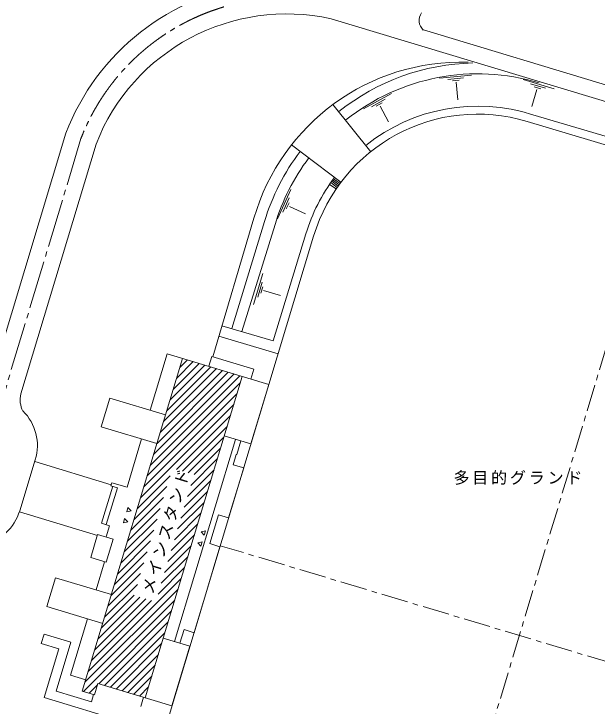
# Model space of a CAD drawing. Units: millimetres, scale not verified. Extents: x -273834 to 283729, y -197114 to 193886.
# Drawn here: x -37338 to 71465, y -24992 to 104107 of the extents above; entities that cross this region are included whole.
import ezdxf

# ---------------------------------------------------------------- set-up
doc = ezdxf.new("R2010")
doc.units = ezdxf.units.MM
doc.header["$LTSCALE"] = 1000
doc.linetypes.add('CHAIN1', pattern=[8, 5, -1, 1, -1])
doc.linetypes.add('CHAIN2', pattern=[12, 9, -1, 1, -1])
for name, color, linetype, lineweight in [('2-1_道路', 7, 'Continuous', 5), ('2-2_ｸﾞﾗﾝﾄﾞ', 3, 'Continuous', 5), ('2-4_法', 7, 'Continuous', 5), ('2-5_法-2', 4, 'Continuous', 5), ('2-6_建物', 4, 'Continuous', 5)]:
    doc.layers.add(name, color=color, linetype=linetype, lineweight=lineweight)
doc.layers.add('2-7', color=7, linetype='Continuous')
doc.styles.add('ＭＳ ゴシック', font='')
doc.styles.get('ＭＳ ゴシック').set_extended_font_data('MS Gothic')

msp = doc.modelspace()

# ---------------------------------------------------------------- linework, layer by layer
at = {"layer": '2-1_道路', "color": 3}
for p, q in [((21829, 103185), (103289, 78610)), ((39049, 101127), (104157, 81485)), ((-27665, 81828), (-41789, 34951)), ((-22004, 79820), (-36044, 33220)), ((-33334, 20955), (-36242, 11445))]:
    msp.add_line(p, q, dxfattribs=at)
at = {"layer": '2-1_道路', "color": 4, "linetype": 'CHAIN2'}
msp.add_line((-24826, 80852), (-68012, -62485), dxfattribs=at)
at = {"layer": '2-1_道路', "color": 3}
for centre, radius, start, end in [((13540, 65939), 44162, 97.27104, 158.91261), ((13540, 65939), 38158, 77.45255, 158.66772), ((40714, 102871), 2453, 144.62378, 226.81534), ((-31460, 32159), 4705, 166.95984, 207.04694), ((-42078, 23590), 9132, 343.23318, 45.14276), ((-44947, 14068), 9091, 281.46059, 343.23314)]:
    msp.add_arc(centre, radius, start, end, dxfattribs=at)
at = {"layer": '2-1_道路', "color": 4, "linetype": 'CHAIN2'}
msp.add_arc((13540, 65939), 41162, 89.79201, 158.75775, dxfattribs=at)
at = {"layer": '2-2_ｸﾞﾗﾝﾄﾞ', "color": 2}
for p, q in [((101072, 71258), (58409, 84060)), ((-16223, -52710), (18575, 62652))]:
    msp.add_line(p, q, dxfattribs=at)
at = {"layer": '2-2_ｸﾞﾗﾝﾄﾞ', "color": 7, "linetype": 'CHAIN1'}
for p, q in [((30313, -100132), (83594, 76503)), ((112744, -28556), (1163, 4927))]:
    msp.add_line(p, q, dxfattribs=at)
at = {"layer": '2-2_ｸﾞﾗﾝﾄﾞ', "color": 2}
msp.add_arc((49212, 53410), 32000, 73.29657, 163.21432, dxfattribs=at)
at = {"layer": '2-4_法'}
for p, q in [((29230, 78405), (22189, 87212)), ((101539, 72806), (59458, 85304)), ((23682, 72703), (14445, 79684)), ((22958, 71746), (21780, 72636)), ((23139, 71985), (21953, 72882)), ((23320, 72225), (22129, 73125)), ((23501, 72464), (22306, 73367)), ((22780, 71447), (21542, 72292)), ((-226, 40142), (7450, 66008)), ((3304, 45407), (9432, 65410)), ((5172, 44852), (11378, 64823)), ((11032, 43109), (17141, 63085)), ((1448, 45959), (11023, 43112)), ((912, 43976), (11947, 40695))]:
    msp.add_line(p, q, dxfattribs=at)
for centre, radius, start, end in [((46100, 54866), 40224, 88.15472, 163.91974), ((49212, 53410), 41550, 91.26897, 128.56241), ((49212, 53410), 39518, 73.21434, 128.49384), ((49212, 53410), 33499, 72.19023, 128.64146), ((49212, 53410), 41550, 142.92665, 163.21432), ((49212, 53410), 39518, 142.93163, 163.21432), ((49212, 53410), 33499, 142.9218, 163.21432)]:
    msp.add_arc(centre, radius, start, end, dxfattribs=at)
at = {"layer": '2-5_法-2'}
for p, q in [((42053, 92085), (48022, 92699)), ((43615, 91894), (46532, 92194)), ((44484, 91631), (45735, 91760)), ((57672, 91845), (63416, 90112)), ((45145, 91347), (45481, 88084)), ((59039, 91067), (61847, 90220)), ((59740, 90490), (60944, 90127)), ((27855, 86376), (33134, 89228)), ((60241, 89974), (59293, 86833)), ((29370, 86797), (31951, 88191)), ((30274, 86887), (31380, 87485)), ((30993, 86878), (32552, 83992)), ((11865, 65852), (14334, 71321)), ((12815, 67106), (14022, 69779)), ((13479, 67725), (13996, 68871)), ((14056, 68154), (17047, 66805)), ((7390, 49922), (9107, 55672)), ((8164, 51291), (9004, 54102)), ((8739, 51994), (9099, 53199)), ((9255, 52497), (12398, 51558))]:
    msp.add_line(p, q, dxfattribs=at)
at = {"layer": '2-6_建物', "color": 2}
for p, q in [((-11898, 30188), (-8721, 40720)), ((-8721, 40720), (10235, 35002)), ((-967, 38381), (-418, 40200)), ((-24563, -22186), (-5849, 39853)), ((5256, 36503), (-12822, -23429)), ((10235, 35002), (6885, 23896)), ((-21079, 27109), (-19462, 32470)), ((-9026, 29322), (-19462, 32470)), ((-10643, 23961), (-21079, 27109)), ((4013, 24762), (-7366, -12959)), ((6885, 23896), (1906, 25398)), ((4157, 21951), (3579, 20036)), ((-19170, 16297), (-33442, 20602)), ((5542, 19444), (2726, 10109)), ((5542, 19444), (3579, 20036)), ((-18893, 16004), (-20972, 9112)), ((-18031, 15744), (-20110, 8852)), ((-19228, 16105), (-19054, 16680)), ((-18031, 15744), (-19228, 16105)), ((-16049, 12062), (-16287, 11273)), ((-21761, 6842), (-36308, 11230)), ((859, 10673), (2726, 10109)), ((-19488, 8664), (-20972, 9112)), ((-16669, 10008), (-16907, 9219)), ((-19488, 8664), (-20123, 6557)), ((-21703, 7033), (-23003, 2725)), ((-1613, 7708), (-1851, 6918)), ((-2233, 5654), (-2471, 4864)), ((-23003, 2725), (-20130, 1859)), ((-22006, -3320), (-20418, 1945)), ((-31187, -6400), (-29569, -1039)), ((-19134, -4187), (-29569, -1039)), ((-31187, -6400), (-20751, -9548)), ((-23623, -8682), (-26800, -19213)), ((-31702, -11572), (-32222, -13295)), ((-26724, -13073), (-31702, -11572)), ((-5595, -10725), (-6361, -13262)), ((-5595, -10725), (-3728, -11288)), ((-9472, -12324), (-4494, -13825)), ((-32222, -13295), (-28967, -14277)), ((-26724, -13073), (-29467, -22169)), ((-4494, -13825), (-7844, -24931)), ((-28967, -14277), (-31710, -23372)), ((-23928, -20079), (-26800, -19213)), ((-21678, -20758), (-22313, -22864)), ((-21678, -20758), (-7844, -24931)), ((-22861, -24161), (-29467, -22169)), ((-22313, -22864), (-24563, -22186)), ((-22457, -22821), (-22861, -24161)), ((-12754, -29090), (-31710, -23372)), ((-13157, -23328), (-13677, -25052))]:
    msp.add_line(p, q, dxfattribs=at)
at = {"layer": '2-6_建物'}
for p, q in [((-7574, 34134), (-2781, 38928)), ((-6964, 36159), (-3867, 39256)), ((-6353, 38184), (-4954, 39583)), ((-10018, 26034), (1565, 37617)), ((-9407, 28059), (479, 37945)), ((-8796, 30084), (-608, 38272)), ((-8185, 32109), (-1694, 38600)), ((-11850, 19959), (4825, 36634)), ((-11240, 21984), (3738, 36961)), ((-10629, 24009), (2652, 37289)), ((-12461, 17934), (4888, 35283)), ((-13072, 15909), (4278, 33258)), ((-13683, 13884), (3667, 31233)), ((-6987, 19165), (3056, 29208)), ((-5900, 18838), (2445, 27183)), ((-4814, 18510), (1834, 25158)), ((-3727, 18182), (1223, 23133)), ((-4338, 16157), (612, 21108)), ((-4949, 14132), (2, 19083)), ((-14294, 11858), (-8188, 17964)), ((-5560, 12107), (-609, 17058)), ((-14905, 9833), (-8799, 15939)), ((-6171, 10082), (-1220, 15033)), ((-15516, 7808), (-9410, 13914)), ((-6782, 8057), (-1831, 13008)), ((-16126, 5783), (-10021, 11889)), ((-7393, 6032), (-2442, 10983)), ((-16737, 3758), (-10632, 9864)), ((-17348, 1733), (-11242, 7839)), ((-8003, 4007), (-3053, 8957)), ((-8614, 1982), (-3664, 6932)), ((-17959, -292), (-11853, 5814)), ((-9225, -43), (-4274, 4907)), ((-18570, -2317), (-12464, 3789)), ((-9836, -2068), (-4885, 2882)), ((-19181, -4342), (-13075, 1764)), ((-10447, -4094), (-5496, 857)), ((-23457, -18518), (-6107, -1168)), ((-19792, -6367), (-13686, -261)), ((-20402, -8392), (-14297, -2287)), ((-24068, -20543), (-6718, -3193)), ((-22235, -14467), (-12735, -4967)), ((-21624, -12442), (-13821, -4639)), ((-21013, -10417), (-14908, -4312)), ((-24358, -22247), (-7329, -5218)), ((-22846, -16493), (-11648, -5295)), ((-21506, -20810), (-7939, -7243)), ((-20420, -21138), (-8550, -9268)), ((-19333, -21465), (-9161, -11293)), ((-18247, -21793), (-9772, -13318)), ((-17160, -22121), (-10383, -15343)), ((-16074, -22448), (-10994, -17368)), ((-14987, -22776), (-11605, -19394)), ((-23272, -22575), (-21774, -21078)), ((-13901, -23104), (-12215, -21419))]:
    msp.add_line(p, q, dxfattribs=at)
at = {"layer": '2-6_建物', "color": 2}
for points in [[(6884, 36012), (7433, 37831), (-418, 40200)], [(-13515, 24827), (-16230, 15828), (-19054, 16680)], [(5018, 24459), (4253, 21922), (4157, 21951)], [(-16049, 12062), (-15484, 11461), (-16287, 11273)], [(859, 10673), (-758, 5311), (1109, 4748), (-3728, -11288)], [(-16669, 10008), (-16104, 9407), (-16907, 9219)], [(-21703, 7033), (-18831, 6167), (-20130, 1859)], [(-1613, 7708), (-2416, 7519), (-1851, 6918)], [(-2233, 5654), (-3035, 5465), (-2471, 4864)]]:
    msp.add_lwpolyline(points, dxfattribs=at)

# ---------------------------------------------------------------- texts
at = {"layer": '2-7', "insert": (-11304, -4301), "char_height": 2199, "attachment_point": 7, "rotation": 73.214, "style": 'ＭＳ ゴシック'}
msp.add_mtext('\\T1.17;メインスタンド', dxfattribs=at)
at = {"layer": '2-7', "insert": (44660, 16265), "char_height": 2199, "attachment_point": 7, "style": 'ＭＳ ゴシック'}
msp.add_mtext('\\T1.17;多目的グランド', dxfattribs=at)

doc.saveas('drawing.dxf')
